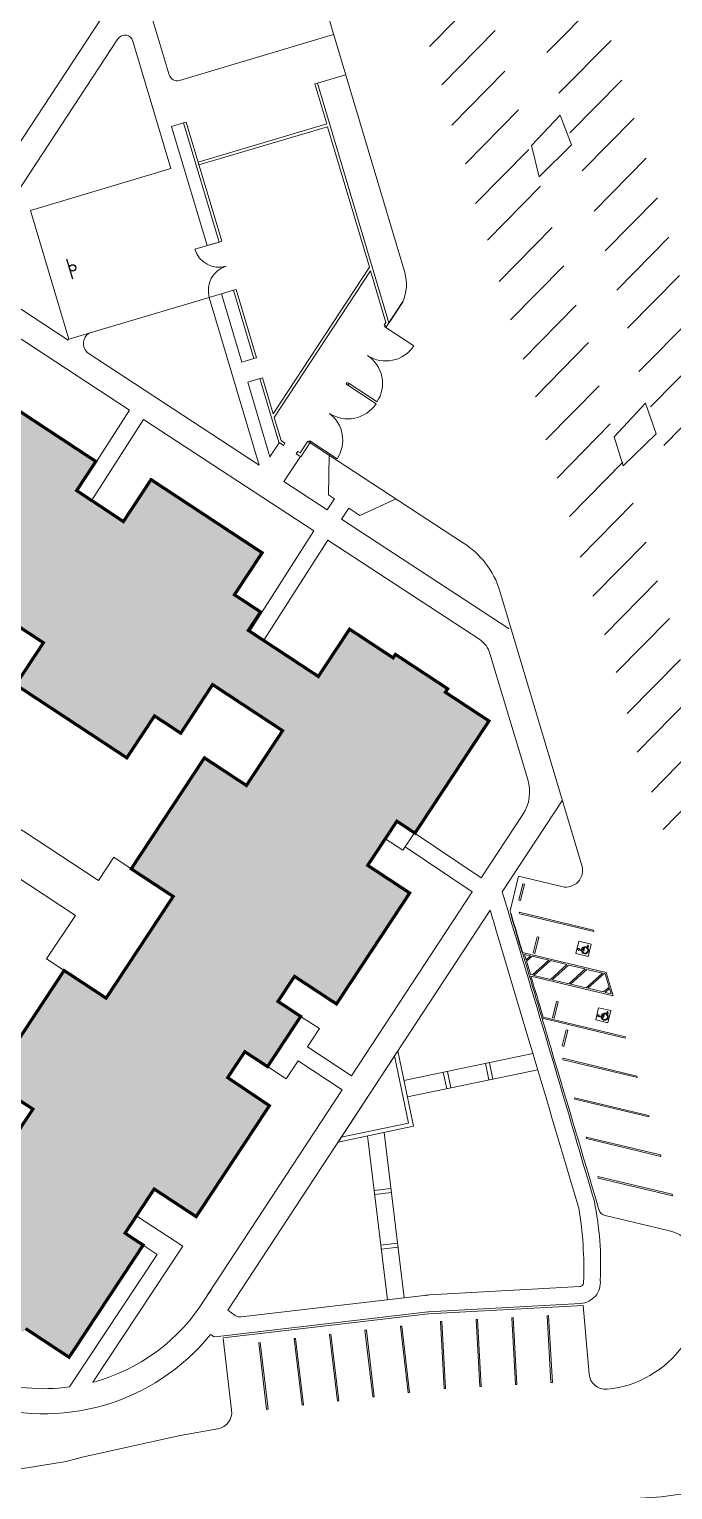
# Model space of a CAD drawing. Header units: feet. Extents: x 6763715 to 6770513, y 1886699 to 1891873.
# Drawn here: x 6766945.1 to 6767098.6, y 1887705.4 to 1888054.3 of the extents above; entities that cross this region are included whole.
import ezdxf

# ---------------------------------------------------------------- set-up
doc = ezdxf.new("R2010")
doc.units = ezdxf.units.FT
doc.header["$LTSCALE"] = 48
doc.header["$MEASUREMENT"] = 0
doc.linetypes.add('PHANTOM2', pattern=[1.25, 0.625, -0.125, 0.125, -0.125, 0.125, -0.125])
for name, color, linetype in [('0-BASKETBALL', 3, 'Continuous'), ('0-FOC', 2, 'Continuous'), ('0-STRIPING', 1, 'Continuous'), ('C-BLDG', 7, 'Continuous')]:
    doc.layers.add(name, color=color, linetype=linetype)
for name, color, linetype, lineweight in [('C-BLDG-HTCH', 253, 'Continuous', 0), ('C-PKNG-STRP', 3, 'Continuous', 0), ('C-PROP', 7, 'PHANTOM2', 0), ('C-ROAD', 5, 'Continuous', 0), ('Handicap signs', 5, 'Continuous', 0), ('L-SITE-WALK', 6, 'Continuous', 0), ('L-SITE-WALL', 32, 'Continuous', 0)]:
    doc.layers.add(name, color=color, linetype=linetype, lineweight=lineweight)

msp = doc.modelspace()

# ---------------------------------------------------------------- hatches: boundary and pattern name
at = {"layer": 'C-BLDG-HTCH'}
h = msp.add_hatch(color=256, dxfattribs=at)
h.paths.add_polyline_path([(6766963.42, 1887822.84), (6766953.4, 1887829.44), (6766935.93, 1887802.93), (6766945.95, 1887796.33), (6766937.3, 1887783.26), (6766920.62, 1887794.25), (6766928.29, 1887805.81), (6766922.03, 1887809.94), (6766928.63, 1887819.96), (6766902.12, 1887837.43), (6766895.52, 1887827.41), (6766887.41, 1887832.75), (6766889.41, 1887835.78), (6766866.44, 1887850.92), (6766862.34, 1887844.69), (6766852.32, 1887851.3), (6766834.84, 1887824.79), (6766844.86, 1887818.18), (6766840.76, 1887811.96), (6766860.66, 1887798.84), (6766865.23, 1887805.79), (6766876.41, 1887798.49), (6766869.8, 1887788.47), (6766896.31, 1887771), (6766902.92, 1887781.02), (6766909.14, 1887776.91), (6766912.05, 1887781.33), (6766928.79, 1887770.3), (6766921.34, 1887758.99), (6766931.74, 1887752.14), (6766931.19, 1887751.3), (6766943.65, 1887743.09), (6766944.2, 1887743.92), (6766954.59, 1887737.07), (6766972.26, 1887763.85), (6766967.94, 1887766.7), (6766974.89, 1887777.25), (6766984.91, 1887770.65), (6767002.38, 1887797.15), (6766992.43, 1887803.86), (6766996.52, 1887810.05), (6767001.94, 1887806.48), (6767009.85, 1887818.48), (6767004.43, 1887822.06), (6767008.37, 1887828.04), (6767018.39, 1887821.44), (6767035.86, 1887847.95), (6767025.84, 1887854.55), (6767032.8, 1887865.1), (6767037.12, 1887862.25), (6767054.78, 1887889.04), (6767044.38, 1887895.89), (6767044.93, 1887896.73), (6767032.46, 1887904.94), (6767031.91, 1887904.11), (6767021.51, 1887910.97), (6767014.06, 1887899.67), (6766997.36, 1887910.67), (6767000.27, 1887915.08), (6766994.04, 1887919.19), (6767000.65, 1887929.21), (6766974.14, 1887946.68), (6766967.54, 1887936.66), (6766956.39, 1887944.08), (6766960.97, 1887951.02), (6766941.07, 1887964.14), (6766936.97, 1887957.91), (6766926.95, 1887964.52), (6766909.47, 1887938.01), (6766919.49, 1887931.4), (6766915.39, 1887925.18), (6766938.35, 1887910.04), (6766940.35, 1887913.06), (6766948.46, 1887907.72), (6766941.85, 1887897.7), (6766968.36, 1887880.23), (6766974.97, 1887890.25), (6766980.95, 1887886.3), (6766981.23, 1887886.12), (6766988.83, 1887897.73), (6767005.53, 1887886.72), (6766996.9, 1887873.63), (6766986.88, 1887880.23), (6766969.41, 1887853.72), (6766979.43, 1887847.12), (6766963.49, 1887822.94)])
h.paths.add_polyline_path([(6766862.37, 1887943.39), (6766852.34, 1887949.97), (6766848.64, 1887944.33), (6766824.59, 1887960.09), (6766828.29, 1887965.73), (6766818.26, 1887972.31), (6766823.6, 1887980.47), (6766825.69, 1887979.1), (6766832.41, 1887989.34), (6766830.32, 1887990.71), (6766835.67, 1887998.87), (6766839.25, 1887996.51), (6766849.67, 1888012.4), (6766853.64, 1888009.8), (6766860.53, 1888020.3), (6766850.49, 1888026.88), (6766867.9, 1888053.43), (6766877.93, 1888046.85), (6766893.74, 1888070.96), (6766883.7, 1888077.54), (6766901.11, 1888104.09), (6766911.15, 1888097.52), (6766916.47, 1888105.63), (6766913.44, 1888107.62), (6766928.52, 1888130.63), (6766934.76, 1888126.54), (6766941.34, 1888136.58), (6766967.89, 1888119.17), (6766961.31, 1888109.13), (6766967.55, 1888105.04), (6766959.69, 1888093.06), (6766956.66, 1888095.04), (6766951.45, 1888087.1), (6766947.48, 1888089.7), (6766940.14, 1888078.51), (6766950.18, 1888071.93), (6766932.77, 1888045.38), (6766922.73, 1888051.96), (6766918.6, 1888045.65), (6766923.89, 1888042.18), (6766916.15, 1888030.36), (6766910.85, 1888033.84), (6766906.92, 1888027.84), (6766916.96, 1888021.26), (6766899.55, 1887994.71), (6766889.52, 1888001.29), (6766885.43, 1887995.05), (6766881.28, 1887997.77), (6766873.28, 1887985.56), (6766873.32, 1887985.54), (6766881.4, 1887980.24), (6766876.19, 1887972.3), (6766879.78, 1887969.95), (6766874.44, 1887961.79), (6766872.34, 1887963.16), (6766865.63, 1887952.92), (6766867.72, 1887951.55), (6766862.37, 1887943.39), (6766867.72, 1887951.55)])
h.paths.add_polyline_path([(6766741.53, 1888022.62), (6766751.56, 1888016.04), (6766747.86, 1888010.39), (6766771.91, 1887994.63), (6766775.61, 1888000.27), (6766785.64, 1887993.7), (6766790.99, 1888001.85), (6766788.9, 1888003.22), (6766795.61, 1888013.47), (6766797.7, 1888012.09), (6766803.05, 1888020.25), (6766799.46, 1888022.6), (6766809.88, 1888038.49), (6766805.9, 1888041.1), (6766812.79, 1888051.59), (6766822.82, 1888045.01), (6766840.23, 1888071.57), (6766830.19, 1888078.15), (6766846, 1888102.26), (6766856.04, 1888095.68), (6766873.44, 1888122.23), (6766863.41, 1888128.81), (6766868.73, 1888136.93), (6766871.76, 1888134.94), (6766886.84, 1888157.95), (6766880.61, 1888162.04), (6766887.19, 1888172.08), (6766860.63, 1888189.48), (6766854.05, 1888179.45), (6766847.82, 1888183.54), (6766839.96, 1888171.55), (6766842.99, 1888169.56), (6766837.78, 1888161.62), (6766841.75, 1888159.01), (6766834.42, 1888147.82), (6766824.38, 1888154.4), (6766806.97, 1888127.84), (6766817.01, 1888121.27), (6766812.88, 1888114.96), (6766807.58, 1888118.43), (6766799.83, 1888106.62), (6766805.13, 1888103.15), (6766801.2, 1888097.15), (6766791.16, 1888103.73), (6766773.76, 1888077.18), (6766783.79, 1888070.6), (6766779.7, 1888064.36), (6766783.85, 1888061.64), (6766775.85, 1888049.44), (6766775.82, 1888049.46), (6766767.73, 1888054.76), (6766762.52, 1888046.82), (6766758.93, 1888049.17), (6766753.59, 1888041.01), (6766755.68, 1888039.64), (6766748.96, 1888029.4), (6766746.87, 1888030.77), (6766741.53, 1888022.62), (6766746.87, 1888030.77)])
h.paths.add_polyline_path([(6766800.47, 1887926.03), (6766793.89, 1887916), (6766787.66, 1887920.08), (6766779.8, 1887908.1), (6766782.83, 1887906.11), (6766777.62, 1887898.16), (6766781.59, 1887895.56), (6766774.25, 1887884.37), (6766764.22, 1887890.95), (6766746.81, 1887864.39), (6766756.85, 1887857.81), (6766752.71, 1887851.51), (6766749.58, 1887853.56), (6766741.83, 1887841.75), (6766744.97, 1887839.69), (6766741.04, 1887833.7), (6766731, 1887840.28), (6766713.6, 1887813.73), (6766723.63, 1887807.15), (6766719.54, 1887800.91), (6766724.42, 1887797.71), (6766716.42, 1887785.51), (6766707.57, 1887791.31), (6766702.36, 1887783.36), (6766698.77, 1887785.72), (6766693.43, 1887777.56), (6766695.52, 1887776.19), (6766688.8, 1887765.95), (6766686.71, 1887767.32), (6766681.37, 1887759.16), (6766691.4, 1887752.59), (6766687.7, 1887746.94), (6766711.74, 1887731.18), (6766715.45, 1887736.82), (6766725.48, 1887730.24), (6766730.83, 1887738.4), (6766728.74, 1887739.77), (6766735.45, 1887750.01), (6766737.54, 1887748.64), (6766742.89, 1887756.8), (6766739.3, 1887759.15), (6766749.72, 1887775.04), (6766745.74, 1887777.64), (6766752.62, 1887788.14), (6766762.66, 1887781.56), (6766780.07, 1887808.11), (6766770.03, 1887814.69), (6766785.84, 1887838.81), (6766795.88, 1887832.23), (6766813.28, 1887858.78), (6766803.25, 1887865.36), (6766808.57, 1887873.48), (6766811.6, 1887871.49), (6766826.68, 1887894.5), (6766820.45, 1887898.59), (6766827.02, 1887908.62)])
h.paths.add_polyline_path([(6766610.33, 1888050.68), (6766603.76, 1888040.64), (6766597.52, 1888044.73), (6766589.66, 1888032.74), (6766592.33, 1888030.99), (6766587.13, 1888023.05), (6766591.46, 1888020.21), (6766584.12, 1888009.01), (6766574.08, 1888015.59), (6766556.67, 1887989.04), (6766566.71, 1887982.46), (6766558.49, 1887969.92), (6766548.45, 1887976.5), (6766531.04, 1887949.94), (6766541.08, 1887943.36), (6766532.86, 1887930.82), (6766522.82, 1887937.4), (6766505.41, 1887910.85), (6766515.45, 1887904.27), (6766511.36, 1887898.03), (6766515.78, 1887895.13), (6766504.81, 1887878.41), (6766493.49, 1887885.83), (6766486.66, 1887875.41), (6766485.83, 1887875.95), (6766477.64, 1887863.47), (6766478.48, 1887862.92), (6766471.66, 1887852.51), (6766498.48, 1887834.91), (6766501.32, 1887839.24), (6766511.89, 1887832.32), (6766505.31, 1887822.28), (6766531.86, 1887804.87), (6766538.44, 1887814.91), (6766544.75, 1887810.77), (6766542.6, 1887807.5), (6766554.62, 1887799.62), (6766556.77, 1887802.89), (6766562.76, 1887798.96), (6766556.18, 1887788.93), (6766582.74, 1887771.52), (6766589.31, 1887781.56), (6766599.88, 1887774.63), (6766597.04, 1887770.3), (6766623.88, 1887752.72), (6766630.71, 1887763.13), (6766631.54, 1887762.58), (6766639.73, 1887775.06), (6766638.89, 1887775.61), (6766645.72, 1887786.03), (6766634.4, 1887793.45), (6766645.37, 1887810.18), (6766649.79, 1887807.28), (6766653.87, 1887813.52), (6766663.91, 1887806.94), (6766681.32, 1887833.49), (6766671.28, 1887840.07), (6766679.51, 1887852.62), (6766689.54, 1887846.04), (6766706.95, 1887872.59), (6766696.91, 1887879.17), (6766705.14, 1887891.71), (6766715.17, 1887885.14), (6766732.58, 1887911.69), (6766722.54, 1887918.27), (6766729.88, 1887929.46), (6766734.21, 1887926.62), (6766739.42, 1887934.57), (6766742.09, 1887932.81), (6766749.95, 1887944.8), (6766743.71, 1887948.89), (6766750.29, 1887958.93), (6766723.74, 1887976.33), (6766717.16, 1887966.3), (6766710.92, 1887970.39), (6766695.84, 1887947.38), (6766698.87, 1887945.39), (6766693.55, 1887937.27), (6766683.52, 1887943.85), (6766666.11, 1887917.3), (6766676.14, 1887910.72), (6766667.92, 1887898.18), (6766657.88, 1887904.76), (6766640.48, 1887878.2), (6766650.51, 1887871.62), (6766642.29, 1887859.08), (6766632.25, 1887865.66), (6766614.85, 1887839.1), (6766624.88, 1887832.53), (6766620.79, 1887826.29), (6766632.4, 1887818.68), (6766621.43, 1887801.95), (6766608.32, 1887810.55), (6766614.9, 1887820.59), (6766588.35, 1887837.99), (6766581.77, 1887827.96), (6766557.45, 1887843.9), (6766564.03, 1887853.94), (6766537.47, 1887871.34), (6766530.89, 1887861.31), (6766517.78, 1887869.9), (6766528.75, 1887886.63), (6766540.35, 1887879.02), (6766544.44, 1887885.26), (6766554.48, 1887878.68), (6766571.88, 1887905.23), (6766561.85, 1887911.81), (6766570.07, 1887924.36), (6766580.11, 1887917.78), (6766597.51, 1887944.33), (6766587.48, 1887950.91), (6766595.7, 1887963.46), (6766605.74, 1887956.88), (6766623.15, 1887983.43), (6766613.11, 1887990.01), (6766618.43, 1887998.13), (6766621.46, 1887996.14), (6766636.55, 1888019.15), (6766630.31, 1888023.23), (6766636.89, 1888033.27)])

# ---------------------------------------------------------------- linework, layer by layer
at = {"layer": '0-BASKETBALL'}
msp.add_line((6766954, 1887999.42), (6766955.43, 1887994.63), dxfattribs=at)
msp.add_circle((6766955.42, 1887997.27), 0.75, dxfattribs=at)
at = {"layer": '0-FOC'}
msp.add_line((6767034.23, 1887989.22), (6767030.89, 1887984.13), dxfattribs=at)
msp.add_arc((5052454.29, 1378111.81), 1788770.16, 16.55625609, 16.55656137, dxfattribs=at)
at = {"layer": '0-STRIPING'}
for p, q in [((6767002.06, 1887724.67), (6767001.73, 1887724.63)), ((6767010.51, 1887725.67), (6767010.18, 1887725.63))]:
    msp.add_line(p, q, dxfattribs=at)
at = {"layer": 'C-BLDG', "const_width": 0.75}
for points in [[(6766944.2, 1887743.92), (6766954.59, 1887737.07), (6766972.26, 1887763.85), (6766967.94, 1887766.7), (6766974.89, 1887777.25), (6766984.91, 1887770.65), (6767002.38, 1887797.15), (6766992.43, 1887803.86), (6766996.52, 1887810.05), (6767001.94, 1887806.48), (6767009.85, 1887818.48), (6767004.43, 1887822.06), (6767008.37, 1887828.04), (6767018.39, 1887821.44), (6767035.86, 1887847.95), (6767025.84, 1887854.55), (6767032.8, 1887865.1), (6767037.12, 1887862.25), (6767054.78, 1887889.04), (6767044.38, 1887895.89), (6767044.93, 1887896.73), (6767032.46, 1887904.94), (6767031.91, 1887904.11), (6767021.51, 1887910.97), (6767014.06, 1887899.67), (6766997.36, 1887910.67), (6767000.27, 1887915.08), (6766994.04, 1887919.19), (6767000.65, 1887929.21), (6766974.14, 1887946.68), (6766967.54, 1887936.66), (6766956.39, 1887944.08), (6766960.97, 1887951.02), (6766941.07, 1887964.14)], [(6766940.35, 1887913.06), (6766948.46, 1887907.72), (6766941.85, 1887897.7), (6766968.36, 1887880.23), (6766974.97, 1887890.25), (6766980.95, 1887886.3), (6766981.23, 1887886.12), (6766988.83, 1887897.73), (6767005.53, 1887886.72), (6766996.9, 1887873.63), (6766986.88, 1887880.23), (6766969.41, 1887853.72), (6766979.43, 1887847.12), (6766963.49, 1887822.94), (6766963.42, 1887822.84), (6766953.4, 1887829.44), (6766935.93, 1887802.93), (6766945.95, 1887796.33), (6766937.3, 1887783.26)]]:
    msp.add_lwpolyline(points, dxfattribs=at)
at = {"layer": 'C-PKNG-STRP'}
for p, q in [((6767061.91, 1887846.27), (6767062.84, 1887850.16)), ((6767062.32, 1887846.17), (6767063.25, 1887850.06)), ((6767062.84, 1887850.16), (6767063.25, 1887850.06)), ((6767061.91, 1887846.27), (6767062.32, 1887846.17)), ((6767062, 1887843.34), (6767079.72, 1887839.1)), ((6767062.11, 1887842.97), (6767079.83, 1887838.73)), ((6767079.72, 1887839.1), (6767079.83, 1887838.73)), ((6767065.32, 1887833.63), (6767066.25, 1887837.52)), ((6767065.73, 1887833.53), (6767066.66, 1887837.43)), ((6767066.25, 1887837.52), (6767066.66, 1887837.43)), ((6767062.78, 1887833.73), (6767082.74, 1887828.95)), ((6767063.26, 1887833.27), (6767064.68, 1887832.93)), ((6767063.26, 1887833.27), (6767063.64, 1887831.99)), ((6767064.68, 1887832.93), (6767063.64, 1887831.99)), ((6767065.07, 1887832.84), (6767063.74, 1887831.64)), ((6767065.07, 1887832.84), (6767069.04, 1887831.89)), ((6767069.04, 1887831.89), (6767065.13, 1887828.37)), ((6767065.32, 1887833.63), (6767065.73, 1887833.53)), ((6767069.43, 1887831.79), (6767065.52, 1887828.27)), ((6767069.43, 1887831.79), (6767073.39, 1887830.85)), ((6767064.42, 1887828.19), (6767064.42, 1887828.19)), ((6767064.69, 1887828.47), (6767065.13, 1887828.37)), ((6767064.8, 1887828.1), (6767084.38, 1887823.42)), ((6767065.52, 1887828.27), (6767069.49, 1887827.32)), ((6767073.39, 1887830.85), (6767069.49, 1887827.32)), ((6767073.79, 1887830.75), (6767069.88, 1887827.23)), ((6767073.79, 1887830.75), (6767077.75, 1887829.8)), ((6767077.75, 1887829.8), (6767073.85, 1887826.28)), ((6767078.15, 1887829.71), (6767074.24, 1887826.19)), ((6767081.88, 1887828.82), (6767077.98, 1887825.29)), ((6767078.15, 1887829.71), (6767081.88, 1887828.82)), ((6767082.28, 1887828.72), (6767078.37, 1887825.2)), ((6767082.28, 1887828.72), (6767082.47, 1887828.67)), ((6767082.47, 1887828.67), (6767083.42, 1887825.49)), ((6767082.74, 1887828.95), (6767084.38, 1887823.42)), ((6767069.88, 1887827.23), (6767073.85, 1887826.28)), ((6767074.24, 1887826.19), (6767077.98, 1887825.29)), ((6767078.37, 1887825.2), (6767082.11, 1887824.31)), ((6767083.42, 1887825.49), (6767082.11, 1887824.31)), ((6767083.53, 1887825.13), (6767082.5, 1887824.21)), ((6767082.5, 1887824.21), (6767083.9, 1887823.88)), ((6767083.53, 1887825.13), (6767083.9, 1887823.88)), ((6767069.93, 1887818.14), (6767070.86, 1887822.03)), ((6767070.34, 1887818.04), (6767071.27, 1887821.93)), ((6767070.86, 1887822.03), (6767071.27, 1887821.93)), ((6767067.44, 1887818.05), (6767087.31, 1887813.3)), ((6767067.7, 1887818.33), (6767087.38, 1887813.62)), ((6767069.93, 1887818.14), (6767070.34, 1887818.04)), ((6767072.28, 1887811.41), (6767073.21, 1887815.3)), ((6767072.68, 1887811.31), (6767073.61, 1887815.2)), ((6767073.21, 1887815.3), (6767073.61, 1887815.2)), ((6767072.28, 1887811.41), (6767072.68, 1887811.31)), ((6767087.38, 1887813.62), (6767087.31, 1887813.3)), ((6767072.37, 1887808.47), (6767090.09, 1887804.23)), ((6767072.48, 1887808.1), (6767090.2, 1887803.87)), ((6767090.09, 1887804.23), (6767090.2, 1887803.87)), ((6767075.17, 1887799.06), (6767092.88, 1887794.83)), ((6767075.28, 1887798.69), (6767092.99, 1887794.46)), ((6767092.88, 1887794.83), (6767092.99, 1887794.46)), ((6767077.96, 1887789.65), (6767095.68, 1887785.42)), ((6767078.07, 1887789.29), (6767095.79, 1887785.05)), ((6767095.68, 1887785.42), (6767095.79, 1887785.05)), ((6767080.76, 1887780.25), (6767098.48, 1887776.01)), ((6767080.87, 1887779.88), (6767098.59, 1887775.64)), ((6767098.48, 1887776.01), (6767098.59, 1887775.64)), ((6767033.97, 1887744.53), (6767033.63, 1887744.49)), ((6767035.5, 1887728.6), (6767033.63, 1887744.49)), ((6767035.83, 1887728.64), (6767033.97, 1887744.53)), ((6767043.56, 1887745.61), (6767043.23, 1887745.59)), ((6767044.11, 1887729.61), (6767043.23, 1887745.59)), ((6767044.44, 1887729.63), (6767043.56, 1887745.61)), ((6767052.05, 1887746.07), (6767051.71, 1887746.06)), ((6767052.6, 1887730.08), (6767051.71, 1887746.06)), ((6767052.93, 1887730.1), (6767052.05, 1887746.07)), ((6767060.53, 1887746.54), (6767060.2, 1887746.52)), ((6767061.08, 1887730.55), (6767060.2, 1887746.52)), ((6767061.42, 1887730.57), (6767060.53, 1887746.54)), ((6767069.02, 1887747.01), (6767068.69, 1887746.99)), ((6767069.57, 1887731.02), (6767068.69, 1887746.99)), ((6767069.9, 1887731.04), (6767069.02, 1887747.01)), ((6767000.2, 1887740.56), (6766999.87, 1887740.53)), ((6767001.73, 1887724.63), (6766999.87, 1887740.53)), ((6767002.06, 1887724.67), (6767000.2, 1887740.56)), ((6767008.64, 1887741.56), (6767008.31, 1887741.52)), ((6767010.18, 1887725.63), (6767008.31, 1887741.52)), ((6767010.51, 1887725.67), (6767008.64, 1887741.56)), ((6767017.08, 1887742.55), (6767016.75, 1887742.51)), ((6767018.62, 1887726.62), (6767016.75, 1887742.51)), ((6767018.95, 1887726.66), (6767017.08, 1887742.55)), ((6767025.52, 1887743.54), (6767025.19, 1887743.5)), ((6767027.06, 1887727.61), (6767025.19, 1887743.5)), ((6767027.39, 1887727.65), (6767025.52, 1887743.54)), ((6767052.93, 1887730.1), (6767052.6, 1887730.08)), ((6767061.42, 1887730.57), (6767061.08, 1887730.55)), ((6767069.9, 1887731.04), (6767069.57, 1887731.02)), ((6767018.95, 1887726.66), (6767018.62, 1887726.62)), ((6767027.39, 1887727.65), (6767027.06, 1887727.61)), ((6767035.83, 1887728.64), (6767035.5, 1887728.6)), ((6767044.44, 1887729.63), (6767044.11, 1887729.61))]:
    msp.add_line(p, q, dxfattribs=at)
for points in [[(6767053.25, 1888063.02), (6767040.56, 1888050.09)], [(6767068.55, 1888048.7), (6767080.98, 1888061.3)], [(6767056.24, 1888053.92), (6767043.55, 1888040.99)], [(6767071.47, 1888038.97), (6767083.91, 1888051.58)], [(6767058.58, 1888044.26), (6767045.89, 1888031.33)], [(6767074.07, 1888029.5), (6767086.5, 1888042.11)], [(6767061.83, 1888035.04), (6767049.14, 1888022.11)], [(6767077.01, 1888020.4), (6767089.44, 1888033.01)], [(6767064.25, 1888025.56), (6767051.57, 1888012.63)], [(6767079.88, 1888010.81), (6767092.31, 1888023.42)], [(6767067.09, 1888016.76), (6767054.41, 1888003.84)], [(6767082.52, 1888001.34), (6767094.96, 1888013.95)], [(6767069.89, 1888006.9), (6767057.2, 1887993.98)], [(6767085.25, 1887991.96), (6767097.69, 1888004.57)], [(6767072.61, 1887997.75), (6767059.92, 1887984.82)], [(6767087.84, 1887982.85), (6767100.27, 1887995.45)], [(6767075.6, 1887988.38), (6767062.91, 1887975.46)], [(6767090.56, 1887972.5), (6767103, 1887985.1)], [(6767078.53, 1887979.41), (6767065.85, 1887966.49)], [(6767093.34, 1887964.1), (6767105.77, 1887976.7)], [(6767081.04, 1887969.1), (6767068.35, 1887956.17)], [(6767096.51, 1887954.87), (6767108.94, 1887967.48)], [(6767083.71, 1887959.98), (6767071.02, 1887947.06)], [(6767086.69, 1887950.84), (6767074.01, 1887937.91)], [(6767089.22, 1887941.06), (6767076.53, 1887928.13)], [(6767092.25, 1887931.78), (6767079.57, 1887918.85)], [(6767095.02, 1887922.54), (6767082.33, 1887909.61)], [(6767097.82, 1887913.52), (6767085.14, 1887900.59)], [(6767100.48, 1887903.74), (6767087.79, 1887890.81)], [(6767102.81, 1887894.48), (6767090.12, 1887881.55)], [(6767106.2, 1887885), (6767093.52, 1887872.07)], [(6767109, 1887876.07), (6767096.32, 1887863.14)]]:
    msp.add_lwpolyline(points, dxfattribs=at)
for centre, radius, start, end in [((6136362.53, 1700398.07), 657964.71, 16.55203152, 16.55206493), ((5052454.29, 1378111.81), 1788770.5, 16.55607739, 16.55618327), ((6136379.36, 1700341.43), 657963.04, 16.55498083, 16.55586928), ((6136372.89, 1700363.2), 657964.71, 16.55203152, 16.55206493), ((6136375.69, 1700353.79), 657964.71, 16.55203152, 16.55206493), ((6136378.49, 1700344.38), 657964.71, 16.55203152, 16.55206493), ((6136381.28, 1700334.98), 657964.71, 16.55203152, 16.55206493)]:
    msp.add_arc(centre, radius, start, end, dxfattribs=at)
at = {"layer": 'C-PROP', "ltscale": 0.02, "const_width": 6, "elevation": -178.8}
msp.add_lwpolyline([(6769012.67, 1888295.37, 0.136105), (6767938.83, 1887977.76, -0.282387), (6765535.01, 1887963.21), (6765125.2, 1887960.53), (6765008.26, 1888061.18), (6763829.05, 1890965.33), (6763828.78, 1890985.96), (6763983.43, 1891051.43), (6764153.83, 1890819.55), (6764199.85, 1890842), (6764151.8, 1891122.84, -0.016472), (6764351.86, 1891197.56, -0.000343), (6765614.04, 1891619.04, -0.151573), (6766084.72, 1891639.02, -0.00004), (6767109.8, 1891365.37), (6767424.22, 1891242.17)], format="xyb", dxfattribs=at)
at = {"layer": 'C-ROAD', "lineweight": 0}
for p, q in [((6767034.68, 1887996.15), (6767014.92, 1888062.34)), ((6767034.23, 1887989.22), (6767030.89, 1887984.13)), ((6767012.12, 1887955.5), (6767048.45, 1887931.68)), ((6767076.96, 1887854.5), (6767057.38, 1887920.08)), ((6767059.81, 1887843.69), (6767061.79, 1887851.96)), ((6767061.79, 1887851.96), (6767072.19, 1887849.47)), ((6767082.49, 1887770.92), (6767097.82, 1887767.26)), ((6767040.35, 1887747.43), (6766991.34, 1887741.68)), ((6767077.23, 1887749.47), (6767040.35, 1887747.43)), ((6767077.23, 1887749.47), (6767078.65, 1887733.04)), ((6766993.37, 1887724.42), (6766991.35, 1887741.58)), ((6766990.09, 1887720.01), (6766981.09, 1887718.42)), ((6766981.09, 1887718.42), (6766957.69, 1887713.17)), ((6766957.69, 1887713.17), (6766953.85, 1887712.21)), ((6766953.85, 1887712.21), (6766937.5, 1887709.56))]:
    msp.add_line(p, q, dxfattribs=at)
at = {"layer": 'C-ROAD'}
msp.add_lwpolyline([(6766925.17, 1887680.8, 0.029159), (6766970.45, 1887688.13, -0.010724), (6766999.95, 1887694.02, -0.028201), (6767052.66, 1887700.59, -0.010523), (6767094.79, 1887703.62, -0.016273), (6767112.85, 1887705.42, 0.017425), (6767126.34, 1887707.25, 0.01597), (6767231.19, 1887729.19, 0.009289), (6767296.75, 1887745.44, 0.011814), (6767387.76, 1887771, 0.010762), (6767461.76, 1887794.75), (6767500, 1887809.15, 0.17187), (6767523.34, 1887829.54, 0.187716), (6767529.67, 1887863.68), (6767498.28, 1888027.09, -0.048037), (6767497.16, 1888042.53, -0.182444), (6767507.3, 1888056.77, -0.014345), (6767522.92, 1888064.53, -0.300712), (6767550.46, 1888055.71, -0.09017), (6767553.67, 1888050.41), (6767650.88, 1887831.17, -0.435034)], format="xyb", dxfattribs=at)
for points in [[(6767071.77, 1888033.71), (6767064.93, 1888026.47), (6767066.78, 1888019.01), (6767074.45, 1888026.64)], [(6767092.15, 1887964.94), (6767084.68, 1887956.92), (6767086.82, 1887949.96), (6767094.67, 1887957.59)]]:
    msp.add_lwpolyline(points, close=True, dxfattribs=at)
at = {"layer": 'C-ROAD', "lineweight": 0}
for centre, radius, start, end in [((6767025.09, 1887993.29), 10, 336.0132, 16.609), ((6767037.49, 1887914), 20.8, 16.9947, 58.1861), ((6767073.12, 1887853.36), 4, 256.5974, 16.5487), ((5052454.29, 1378111.81), 1788770.16, 16.55625609, 16.55658909), ((6136379.36, 1700341.43), 657962.71, 16.55496412, 16.55638868), ((6718897.37, 1873496.59), 50253.95, 16.55091, 16.557751), ((6169396.77, 1710147.79), 623519.8, 16.55130974, 16.55527075), ((6767082.95, 1887772.87), 2, 196.5548, 256.5543), ((6767095.5, 1887757.53), 10, 16.5543, 76.5543), ((6767080.54, 1887754.53), 25.23, 275.6009, 13.4022), ((6767082.64, 1887733.4), 4, 185.1977, 275.1977), ((6766989.4, 1887723.95), 4, 280.0206, 6.6996), ((6767131.38, 1887427.16), 278.87, 93.8102, 97.5394)]:
    msp.add_arc(centre, radius, start, end, dxfattribs=at)
at = {"layer": 'Handicap signs'}
for p, q in [((6767077.03, 1887834.97), (6767076.89, 1887834.38)), ((6767077.22, 1887834.92), (6767077.03, 1887834.97)), ((6767077.08, 1887834.34), (6767077.22, 1887834.92)), ((6767077.44, 1887835.1), (6767077.25, 1887834.32)), ((6767077.4, 1887834.09), (6767077.6, 1887834.93)), ((6767078.29, 1887835.21), (6767077.44, 1887835.1)), ((6767077.6, 1887834.93), (6767078.52, 1887835.05)), ((6767077.96, 1887834.87), (6767078.23, 1887834.9)), ((6767078.25, 1887835.49), (6767078.44, 1887835.51)), ((6767078.29, 1887835.21), (6767078.25, 1887835.49)), ((6767078.52, 1887835.05), (6767078.44, 1887835.51)), ((6767076.13, 1887834.31), (6767077.4, 1887834.09)), ((6767076.38, 1887834.46), (6767076.89, 1887834.38)), ((6767076.69, 1887834.38), (6767076.88, 1887834.39)), ((6767077.08, 1887834.34), (6767077.25, 1887834.32)), ((6767080.84, 1887818.45), (6767082.11, 1887818.23)), ((6767081.1, 1887818.6), (6767081.61, 1887818.51)), ((6767081.41, 1887818.51), (6767081.6, 1887818.53)), ((6767081.75, 1887819.1), (6767081.61, 1887818.51)), ((6767081.94, 1887819.06), (6767081.75, 1887819.1)), ((6767081.8, 1887818.48), (6767081.94, 1887819.06)), ((6767081.8, 1887818.48), (6767081.96, 1887818.45)), ((6767082.15, 1887819.24), (6767081.96, 1887818.45)), ((6767082.11, 1887818.23), (6767082.31, 1887819.07)), ((6767083.01, 1887819.35), (6767082.15, 1887819.24)), ((6767082.31, 1887819.07), (6767083.23, 1887819.18)), ((6767082.68, 1887819), (6767082.94, 1887819.04)), ((6767082.97, 1887819.62), (6767083.16, 1887819.65)), ((6767083.01, 1887819.35), (6767082.97, 1887819.62)), ((6767083.23, 1887819.18), (6767083.16, 1887819.65))]:
    msp.add_line(p, q, dxfattribs=at)
for points in [[(6767075.52, 1887833.51), (6767078.44, 1887832.81), (6767079.14, 1887835.73), (6767076.22, 1887836.42)], [(6767080.24, 1887817.64), (6767083.16, 1887816.94), (6767083.85, 1887819.86), (6767080.94, 1887820.56)]]:
    msp.add_lwpolyline(points, close=True, dxfattribs=at)
for centre, radius, start, end in [((6767076.18, 1887834.52), 0.214, 344.9453, 263.8204), ((6767077.69, 1887834.26), 0.841, 193.9434, 49.9884), ((6767077.69, 1887834.26), 0.668, 200.6506, 65.9034), ((6767080.89, 1887818.66), 0.214, 344.9453, 263.8204), ((6767082.4, 1887818.39), 0.841, 193.9434, 49.9884), ((6767082.4, 1887818.39), 0.668, 200.6506, 65.9034)]:
    msp.add_arc(centre, radius, start, end, dxfattribs=at)
at = {"layer": 'L-SITE-WALK', "lineweight": 0}
for p, q in [((6766972.89, 1888062.13), (6766978.47, 1888043.38)), ((6766929.68, 1887996.2), (6766966.23, 1888051.96)), ((6766969.82, 1888051.43), (6766978.89, 1888020.97)), ((6767017.71, 1888052.98), (6766980.96, 1888042.04)), ((6767013.85, 1888041.39), (6767020.57, 1888043.4)), ((6766981.9, 1888031.88), (6766979.02, 1888031.03)), ((6766979.02, 1888031.03), (6766987.5, 1888002.57)), ((6766945.34, 1888010.98), (6766978.89, 1888020.97)), ((6766945.34, 1888010.98), (6766954.5, 1887980.22)), ((6766990.37, 1888003.42), (6766987.5, 1888002.57)), ((6766929.68, 1887996.2), (6766954.4, 1887979.99)), ((6766993.8, 1887991.92), (6766990.92, 1887991.06)), ((6766954.5, 1887980.22), (6766988.04, 1887990.21)), ((6766988.04, 1887990.21), (6766999.98, 1887950.11)), ((6766990.92, 1887991.06), (6766995.78, 1887974.75)), ((6766958.88, 1887977.06), (6766999.98, 1887950.11)), ((6766998.65, 1887975.6), (6766995.78, 1887974.75)), ((6767000.08, 1887970.81), (6766997.2, 1887969.95)), ((6766997.2, 1887969.95), (6767002.52, 1887952.1)), ((6767004.75, 1887955.5), (6767002.52, 1887952.1)), ((6767009.77, 1887952.21), (6767005.86, 1887946.25)), ((6767005.86, 1887946.25), (6767016.19, 1887939.48)), ((6767019.6, 1887937.25), (6767059.56, 1887911.05)), ((6767016.3, 1887932.24), (6767052.56, 1887908.46)), ((6767064.07, 1887875.05), (6767055.01, 1887905.17)), ((6767057.94, 1887848.24), (6767072.29, 1887870.13)), ((6766961.58, 1887850.94), (6766936.53, 1887867.45)), ((6767052.95, 1887851.58), (6767062.86, 1887866.68)), ((6766956.08, 1887842.59), (6766931.03, 1887859.1)), ((6767029.9, 1887860.98), (6767034.23, 1887858.15)), ((6767034.23, 1887858.15), (6767036.97, 1887862.33)), ((6767036.95, 1887862.29), (6767052.95, 1887851.58)), ((6766965.23, 1887856.48), (6766961.58, 1887850.94)), ((6767034.75, 1887858.94), (6767050.76, 1887848.23)), ((6767021.97, 1887804.32), (6767050.76, 1887848.23)), ((6766956.08, 1887842.59), (6766949.23, 1887832.19)), ((6766992.46, 1887748.35), (6767055.07, 1887843.86)), ((6767063.12, 1887816.76), (6767056.75, 1887838.2)), ((6766949.23, 1887832.19), (6766953.4, 1887829.44)), ((6767009.82, 1887818.49), (6767014.3, 1887815.55)), ((6767014.3, 1887815.55), (6767011.46, 1887811.21)), ((6767064.83, 1887811.01), (6767063.12, 1887816.76)), ((6767011.46, 1887811.21), (6767021.97, 1887804.32)), ((6767009.26, 1887807.86), (6767006.42, 1887803.53)), ((6767009.26, 1887807.86), (6767019.78, 1887800.97)), ((6767035.58, 1887793), (6767032.25, 1887809.04)), ((6767034.49, 1887803.18), (6767065.26, 1887809.58)), ((6767054.73, 1887803.3), (6767053.91, 1887807.22)), ((6767055.71, 1887803.5), (6767054.89, 1887807.42)), ((6767006.42, 1887803.53), (6767001.94, 1887806.48)), ((6767035.3, 1887799.26), (6767066.41, 1887805.73)), ((6767044.69, 1887801.21), (6767043.88, 1887805.13)), ((6767045.67, 1887801.42), (6767044.86, 1887805.33)), ((6766987.57, 1887751.85), (6767019.78, 1887800.97)), ((6767019.54, 1887789.66), (6767035.58, 1887793)), ((6767025.8, 1887789.95), (6767030.57, 1887750.81)), ((6767029.73, 1887790.76), (6767034.54, 1887751.28)), ((6767027.39, 1887776.9), (6767031.36, 1887777.39)), ((6767027.51, 1887775.91), (6767031.48, 1887776.39)), ((6766970.77, 1887770.79), (6766981.69, 1887763.62)), ((6766975.59, 1887761.63), (6766954.71, 1887729.97)), ((6766981.69, 1887763.62), (6766960.23, 1887731.08)), ((6766972.26, 1887763.85), (6766975.6, 1887761.65)), ((6767028.98, 1887763.86), (6767032.95, 1887764.34)), ((6767029.1, 1887762.87), (6767033.07, 1887763.35)), ((6766986.99, 1887750.97), (6766988.46, 1887753.21)), ((6767039.35, 1887751.85), (6766995.65, 1887746.71)), ((6767076.42, 1887753.93), (6767040.58, 1887751.95)), ((6767040.3, 1887747.93), (6766990.79, 1887742.11)), ((6766992.46, 1887748.35), (6766994.25, 1887747.07)), ((6767076.64, 1887749.94), (6767040.33, 1887747.93)), ((6766988.34, 1887742.52), (6766989.17, 1887741.93)), ((6766990.79, 1887742.11), (6766989.17, 1887741.93))]:
    msp.add_line(p, q, dxfattribs=at)
for points in [[(6766941.77, 1888025.6), (6766970.69, 1888069.7)], [(6766956.62, 1887943.92), (6766968.97, 1887963.26), (6766926.39, 1887991.18)], [(6766960, 1887941.77), (6766972.32, 1887961.07), (6767012.96, 1887934.42)], [(6767016.19, 1887939.48), (6767017.9, 1887942.09), (6767016.46, 1887943.04), (6767016.66, 1887952.53)], [(6767019.6, 1887937.25), (6767021.31, 1887939.86), (6767023.99, 1887938.1), (6767032.61, 1887942.07)], [(6766997.7, 1887910.52), (6767012.96, 1887934.42)], [(6767001.07, 1887908.37), (6767016.31, 1887932.23)], [(6766969.41, 1887853.72), (6766965.23, 1887856.48)], [(6767018.77, 1887788.48), (6767036.77, 1887792.23), (6767033.02, 1887810.23), (6767018.77, 1887788.48)]]:
    msp.add_lwpolyline(points, dxfattribs=at)
for centre, radius, start, end in [((6766967.9, 1888050.86), 2, 16.579, 146.7527), ((6766980.39, 1888043.95), 2, 196.579, 286.579), ((6766961.01, 1887979.16), 3, 123.303, 224.7528), ((6766952.29, 1887980.67), 2.21, 342.2563, 350.5349), ((6767049.27, 1887903.44), 6, 16.7331, 56.7497), ((6767054.49, 1887872.17), 10, 326.7501, 16.7331), ((6757320.18, 1884913.3), 10170.44, 16.337945, 16.77267), ((5052455.62, 1378105.98), 1788766.04, 16.55663952, 16.5568289), ((4978126.11, 1356011.27), 1866309.92, 16.55446378, 16.55569125), ((6766988.68, 1887758.21), 88.73, 357.9484, 9.3953), ((6767004.82, 1887759.19), 76.61, 357.2017, 11.3548), ((6767076.36, 1887754.93), 1, 273.1586, 5.9708), ((6767076.36, 1887754.93), 5, 273.1586, 5.9708), ((6766948.65, 1887774.6), 45.04, 284.8895, 328.3075), ((6767041.69, 1887731.98), 20, 93.1586, 96.6982), ((6766995.41, 1887748.7), 2, 234.4419, 276.6982), ((6766948.66, 1887774.6), 51.03, 251.1266, 321.0464), ((6766948.65, 1887774.6), 45.04, 251.4211, 277.7237)]:
    msp.add_arc(centre, radius, start, end, dxfattribs=at)
at = {"layer": 'L-SITE-WALL'}
for p, q in [((6767013.21, 1888041.2), (6767013.85, 1888041.39)), ((6767013.21, 1888041.2), (6767013.85, 1888041.39)), ((6767016.06, 1888031.62), (6767013.21, 1888041.2)), ((6767016.06, 1888031.62), (6767013.21, 1888041.2)), ((6767030.89, 1887984.13), (6767013.85, 1888041.39)), ((6766981.9, 1888031.88), (6766982.54, 1888032.07)), ((6766981.9, 1888031.88), (6766990.37, 1888003.42)), ((6766982.54, 1888032.07), (6766991.01, 1888003.61)), ((6766985.39, 1888022.49), (6767016.06, 1888031.62)), ((6767016.25, 1888030.98), (6766985.58, 1888021.85)), ((6767026.25, 1887997.41), (6767016.25, 1888030.98)), ((6767026.25, 1887997.41), (6767016.25, 1888030.98)), ((6766990.37, 1888003.42), (6766984.62, 1888001.71)), ((6766990.37, 1888003.42), (6766991.01, 1888003.61)), ((6767026.25, 1887997.41), (6767003.28, 1887962.39)), ((6767026.49, 1887996.57), (6767003.53, 1887961.55)), ((6767030.17, 1887984.24), (6767026.49, 1887996.57)), ((6766993.8, 1887991.92), (6766988.04, 1887990.21)), ((6766993.8, 1887991.92), (6766994.43, 1887992.11)), ((6766993.8, 1887991.92), (6766998.65, 1887975.61)), ((6766994.43, 1887992.11), (6766999.29, 1887975.8)), ((6767030.17, 1887984.24), (6767029.79, 1887983.66)), ((6767029.79, 1887983.66), (6767030.34, 1887983.29)), ((6767029.88, 1887983.2), (6767030.07, 1887983.48)), ((6767029.88, 1887983.2), (6767030.16, 1887983.02)), ((6767030.16, 1887983.02), (6767030.89, 1887984.13)), ((6767030.16, 1887983.02), (6767036.85, 1887978.63)), ((6766999.29, 1887975.8), (6766998.65, 1887975.61)), ((6766999.29, 1887975.8), (6766998.65, 1887975.61)), ((6767000.72, 1887971), (6767000.08, 1887970.81)), ((6767000.08, 1887970.81), (6767004.61, 1887955.59)), ((6767000.72, 1887971), (6767003.28, 1887962.39)), ((6767020.97, 1887969.91), (6767020.7, 1887969.49)), ((6767020.7, 1887969.49), (6767021.12, 1887969.22)), ((6767020.97, 1887969.91), (6767021.39, 1887969.64)), ((6767021.39, 1887969.64), (6767021.12, 1887969.22)), ((6767021.12, 1887969.22), (6767027.83, 1887964.81)), ((6767021.39, 1887969.64), (6767028.06, 1887965.26)), ((6767003.53, 1887961.55), (6767005.18, 1887956.02)), ((6767004.61, 1887955.59), (6767005.73, 1887954.86)), ((6767005.18, 1887956.02), (6767006.09, 1887955.42)), ((6767006.09, 1887955.42), (6767005.73, 1887954.86)), ((6767009.16, 1887953.41), (6767008.79, 1887952.85)), ((6767009.16, 1887953.41), (6767009.71, 1887953.04)), ((6767011.57, 1887955.87), (6767009.71, 1887953.04)), ((6767012.31, 1887955.78), (6767009.91, 1887952.12)), ((6767011.57, 1887955.87), (6767012.12, 1887955.5)), ((6767012.03, 1887955.96), (6767011.84, 1887955.68)), ((6767012.03, 1887955.96), (6767012.31, 1887955.78)), ((6767012.31, 1887955.78), (6767018.55, 1887951.68)), ((6767008.79, 1887952.85), (6767009.91, 1887952.12))]:
    msp.add_line(p, q, dxfattribs=at)
for centre, radius, start, end in [((6766990.37, 1888003.42), 6, 196.579, 286.579), ((6766993.8, 1887991.92), 6, 106.579, 196.579), ((6767030.16, 1887983.02), 8, 236.7497, 326.7497), ((6767021.43, 1887969.66), 7.95, 326.4095, 56.8907), ((6767021.12, 1887969.22), 8.03, 236.7497, 326.7497), ((6767011.87, 1887956.11), 8.02, 326.5038, 52.8361)]:
    msp.add_arc(centre, radius, start, end, dxfattribs=at)

doc.saveas('drawing.dxf')
